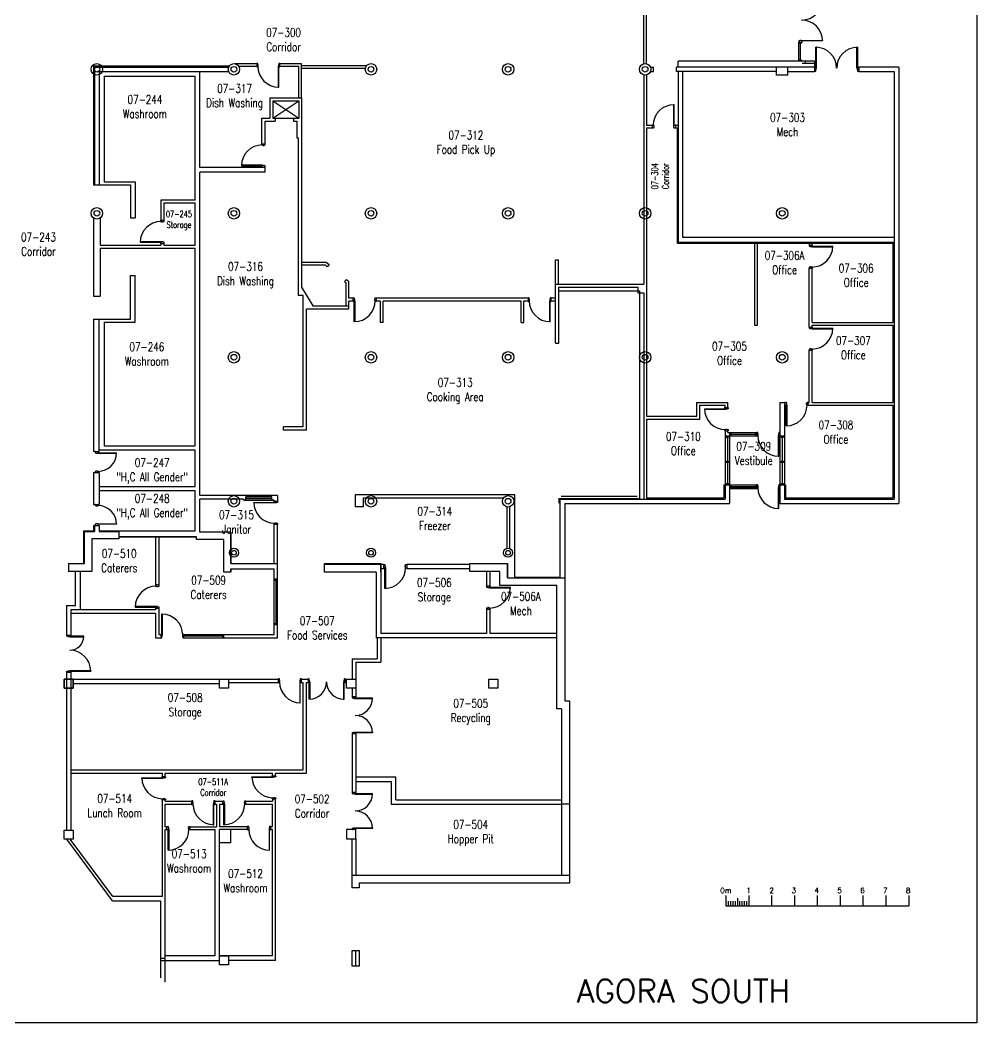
# Model space of a CAD drawing. Extents: x 11182 to 734459, y -1391328 to 152085.
# Drawn here: x 132735 to 174624, y -736982 to -693104 of the extents above; entities that cross this region are included whole.
import ezdxf
from ezdxf.enums import TextEntityAlignment as Align

# ---------------------------------------------------------------- set-up
doc = ezdxf.new("R2010")
doc.units = 0
doc.header["$LTSCALE"] = 500
doc.header["$MEASUREMENT"] = 0
doc.layers.get('0').update_dxf_attribs({"linetype": 'CONTINUOUS'})
doc.layers.add('0_Defpoints', color=106, linetype='CONTINUOUS', plot=False)
for name, color, linetype in [('0_room_data', 7, 'CONTINUOUS'), ('0_text', 7, 'CONTINUOUS'), ('1_Wall_Exist', 251, 'CONTINUOUS'), ('3_Text', 7, 'CONTINUOUS')]:
    doc.layers.add(name, color=color, linetype=linetype)
doc.styles.add('1_200', font='simplex.shx', dxfattribs={"width": 0.75, "height": 460})
doc.styles.get("Standard").update_dxf_attribs({"font": 'ROMANS', "height": 200})

# ---------------------------------------------------------------- blocks, each defined once
blk = doc.blocks.new('room_data')
at = {"layer": '3_Text', "style": '1_200', "width": 0.75}
for tag, p in [('ROOMNUM', (0, 0)), ('ROOMUSE', (0, -575))]:
    blk.add_attdef(tag, text='', height=345, dxfattribs=at).set_placement(p, align=Align.MIDDLE_CENTER)

msp = doc.modelspace()

# ---------------------------------------------------------------- linework, layer by layer
for p, q in [((163635, -731408), (163635, -731853)), ((164635, -731408), (164635, -731853)), ((165635, -731408), (165635, -731853)), ((166635, -731408), (166635, -731853)), ((167635, -731408), (167635, -731853)), ((168635, -731408), (168635, -731853)), ((169635, -731408), (169635, -731853)), ((170635, -731408), (170635, -731853)), ((171635, -731408), (171635, -731853)), ((163635, -731853), (171635, -731853)), ((163735, -731654), (163735, -731853)), ((163835, -731654), (163835, -731853)), ((163935, -731654), (163935, -731853)), ((164035, -731654), (164035, -731853)), ((164135, -731521), (164135, -731853)), ((164235, -731654), (164235, -731853)), ((164335, -731654), (164335, -731853)), ((164435, -731654), (164435, -731853)), ((164535, -731654), (164535, -731853))]:
    msp.add_line(p, q)
at = {"layer": '0_Defpoints'}
msp.add_lwpolyline([(174624, -523132), (174624, -736982), (62862, -736982), (62862, -523132)], dxfattribs=at)
at = {"layer": '1_Wall_Exist'}
for p, q in [((160036, -695017), (160036, -691101)), ((160161, -695017), (160161, -691101)), ((166873, -694019), (166823, -694019)), ((166823, -694019), (166823, -694070)), ((166823, -694070), (166975, -694070)), ((166824, -694908), (166824, -694070)), ((166848, -694070), (166848, -694120)), ((166848, -694120), (166950, -694120)), ((166924, -694003), (166873, -694003)), ((166873, -694003), (166873, -694019)), ((166899, -694856), (166899, -694107)), ((166924, -694019), (166924, -694003)), ((166975, -694019), (166924, -694019)), ((166950, -694019), (166950, -693993)), ((166950, -693993), (167864, -693993)), ((167864, -694019), (166950, -694019)), ((166950, -694120), (166950, -694070)), ((166975, -694070), (166975, -694019)), ((167864, -693993), (167864, -694019)), ((167595, -694295), (167569, -694294)), ((167569, -695234), (167569, -694294)), ((167595, -695209), (167595, -694294)), ((169373, -694295), (169398, -694294)), ((169373, -695209), (169373, -694294)), ((169398, -694294), (169398, -695209)), ((143095, -695013), (142142, -695013)), ((143095, -694999), (143095, -695152)), ((143146, -694999), (143095, -694999)), ((143146, -695050), (143146, -694999)), ((144111, -694999), (144060, -694999)), ((144060, -694999), (144060, -695050)), ((144111, -695151), (144111, -695001)), ((145059, -695013), (144111, -695013)), ((145059, -696509), (145059, -695013)), ((161549, -695159), (161549, -694908)), ((167519, -694908), (161549, -694908)), ((166950, -694858), (166848, -694858)), ((166848, -694858), (166848, -694908)), ((166950, -694908), (166950, -694858)), ((167519, -695008), (166974, -695008)), ((167119, -695008), (167119, -694908)), ((167519, -694908), (167519, -695359)), ((135949, -695109), (135949, -700309)), ((135949, -695109), (141899, -695109)), ((135999, -695159), (135999, -700309)), ((135999, -695159), (141870, -695159)), ((136199, -695359), (136199, -700309)), ((136199, -695359), (141870, -695359)), ((140599, -699560), (140599, -695359)), ((143095, -695138), (142318, -695138)), ((143095, -695152), (143146, -695152)), ((143162, -695050), (143146, -695050)), ((143146, -695152), (143146, -695101)), ((143146, -695101), (143162, -695101)), ((143162, -695101), (143162, -695050)), ((144060, -695126), (144035, -695126)), ((144035, -695126), (144035, -696041)), ((144060, -695050), (144044, -695050)), ((144044, -695050), (144044, -695101)), ((144044, -695101), (144060, -695101)), ((144060, -696041), (144060, -695101)), ((144060, -695152), (144111, -695152)), ((144934, -695138), (144111, -695138)), ((144934, -696509), (144934, -695138)), ((147905, -695101), (145059, -695101)), ((147851, -695226), (145059, -695226)), ((160328, -695159), (160458, -695159)), ((160328, -695359), (160458, -695359)), ((160458, -695359), (160458, -695159)), ((161474, -695359), (161474, -695159)), ((167519, -695159), (161474, -695159)), ((165849, -695359), (161474, -695359)), ((161549, -695359), (161549, -702822)), ((161749, -702622), (161749, -695359)), ((165849, -695509), (165849, -695159)), ((166349, -695509), (166349, -695159)), ((166349, -695359), (167519, -695359)), ((167569, -695183), (167519, -695183)), ((167519, -695336), (167569, -695336)), ((167569, -695209), (167595, -695209)), ((167586, -695234), (167569, -695234)), ((167569, -695336), (167569, -695285)), ((167569, -695285), (167586, -695285)), ((167586, -695285), (167586, -695234)), ((169398, -695209), (169373, -695209)), ((169398, -695234), (169382, -695234)), ((169382, -695234), (169382, -695285)), ((169382, -695285), (169398, -695285)), ((169449, -695183), (169398, -695183)), ((169398, -695183), (169398, -695234)), ((169398, -695285), (169398, -695336)), ((169398, -695336), (169449, -695336)), ((169449, -695159), (169449, -695359)), ((171199, -695159), (169449, -695159)), ((169449, -695359), (170999, -695359)), ((170999, -695359), (170999, -714059)), ((171199, -695159), (171199, -714259)), ((136424, -695559), (136424, -700184)), ((136424, -695559), (140399, -695559)), ((140399, -700979), (140399, -695559)), ((160036, -695501), (160036, -704663)), ((160161, -695501), (160161, -697697)), ((166349, -695509), (165849, -695509)), ((144035, -696040), (144060, -696041)), ((143675, -696509), (145059, -696509)), ((143675, -696509), (143675, -697396)), ((143800, -696634), (144944, -696634)), ((143800, -696634), (143800, -697396)), ((143800, -697396), (144944, -696634)), ((143800, -696634), (144944, -697396)), ((144944, -696634), (144944, -697396)), ((145059, -696509), (145059, -704785)), ((161348, -696795), (161373, -696794)), ((161348, -697709), (161348, -696794)), ((161373, -697734), (161373, -696794)), ((143315, -698515), (143315, -697396)), ((143315, -697396), (143675, -697396)), ((143465, -697521), (143899, -697521)), ((143465, -698515), (143465, -697521)), ((143800, -697396), (144944, -697396)), ((143899, -697396), (143899, -697521)), ((144699, -697396), (144699, -697521)), ((144699, -697521), (144859, -697521)), ((144859, -697521), (144859, -698254)), ((160161, -697697), (160408, -697697)), ((160161, -697822), (160408, -697822)), ((160161, -697822), (160161, -710434)), ((160408, -697696), (160408, -697683)), ((160408, -697683), (160459, -697683)), ((160408, -697697), (160408, -697822)), ((160408, -697836), (160408, -697823)), ((160459, -697836), (160408, -697836)), ((160459, -697683), (160459, -697734)), ((160459, -697734), (160475, -697734)), ((160475, -697785), (160459, -697785)), ((160459, -697785), (160459, -697836)), ((160475, -697734), (160475, -697785)), ((161373, -697709), (161348, -697709)), ((161357, -697785), (161357, -697734)), ((161357, -697734), (161373, -697734)), ((161373, -697785), (161357, -697785)), ((161373, -697683), (161424, -697683)), ((161373, -697836), (161373, -697785)), ((161424, -697836), (161373, -697836)), ((161424, -697683), (161424, -697696)), ((161424, -697697), (161424, -697822)), ((161424, -697697), (161549, -697697)), ((161424, -697822), (161499, -697822)), ((161424, -697823), (161424, -697836)), ((161499, -697822), (161499, -702872)), ((143326, -698519), (143313, -698519)), ((143313, -698519), (143313, -698570)), ((143315, -698515), (143465, -698515)), ((143466, -698519), (143453, -698519)), ((143466, -698570), (143466, -698519)), ((144859, -698254), (144909, -698254)), ((144909, -698254), (144909, -705154)), ((143313, -698570), (143364, -698570)), ((143364, -698570), (143364, -698586)), ((143364, -698586), (143415, -698586)), ((143415, -698586), (143415, -698570)), ((143415, -698570), (143466, -698570)), ((143315, -699560), (140599, -699560)), ((140599, -713909), (140599, -699760)), ((143465, -699760), (140599, -699760)), ((142425, -699459), (142425, -699484)), ((143339, -699459), (142425, -699459)), ((142425, -699484), (143364, -699484)), ((143313, -699484), (143313, -699535)), ((143313, -699535), (143466, -699535)), ((143315, -699560), (143315, -699535)), ((143339, -699484), (143339, -699459)), ((143415, -699468), (143364, -699468)), ((143364, -699468), (143364, -699484)), ((143415, -699484), (143415, -699468)), ((143466, -699484), (143415, -699484)), ((143465, -699760), (143465, -699535)), ((143466, -699535), (143466, -699484)), ((136424, -700184), (137769, -700184)), ((137769, -700184), (137769, -701754)), ((135949, -700309), (137569, -700309)), ((137569, -700309), (137569, -701754)), ((140399, -700979), (138899, -700979)), ((138899, -700979), (138899, -701863)), ((139024, -701104), (140399, -701104)), ((139024, -701104), (139024, -701863)), ((140399, -702954), (140399, -701104)), ((135949, -701759), (135949, -705191)), ((136249, -701759), (136249, -702954)), ((137569, -701754), (137769, -701754)), ((138898, -701863), (138885, -701863)), ((138885, -701863), (138885, -701914)), ((138885, -701914), (138936, -701914)), ((138899, -701863), (139024, -701863)), ((138936, -701914), (138936, -701930)), ((138936, -701930), (138987, -701930)), ((138987, -701930), (138987, -701914)), ((138987, -701914), (139038, -701914)), ((139038, -701863), (139025, -701863)), ((139038, -701914), (139038, -701863)), ((137997, -702803), (137996, -702829)), ((138911, -702803), (137996, -702803)), ((137996, -702829), (138936, -702829)), ((138885, -702829), (138885, -702879)), ((138885, -702879), (138898, -702879)), ((138899, -702879), (139024, -702879)), ((138899, -702879), (138899, -702954)), ((138911, -702829), (138911, -702803)), ((138987, -702812), (138936, -702812)), ((138936, -702812), (138936, -702829)), ((138987, -702829), (138987, -702812)), ((139038, -702829), (138987, -702829)), ((139024, -702879), (139024, -702954)), ((139025, -702879), (139038, -702879)), ((139038, -702879), (139038, -702829)), ((161499, -702872), (170949, -702872)), ((161549, -702822), (170999, -702822)), ((170999, -702622), (161749, -702622)), ((164899, -706459), (164899, -702872)), ((165024, -706459), (165024, -702872)), ((167286, -702872), (167286, -702947)), ((167411, -702947), (167411, -702872)), ((170949, -702872), (170949, -706334)), ((136249, -702954), (138899, -702954)), ((136249, -703079), (140399, -703079)), ((136249, -703079), (136249, -705191)), ((139024, -702954), (140399, -702954)), ((140399, -711736), (140399, -703079)), ((167286, -702947), (167273, -702947)), ((167273, -702947), (167273, -702998)), ((167273, -702998), (167324, -702998)), ((167286, -702947), (167411, -702947)), ((167324, -702998), (167324, -703014)), ((167324, -703014), (167374, -703014)), ((167374, -703014), (167374, -702998)), ((167374, -702998), (168314, -702998)), ((167400, -702998), (167400, -703023)), ((167400, -703023), (168314, -703023)), ((167425, -702947), (167412, -702947)), ((167425, -702998), (167425, -702947)), ((168314, -703023), (168314, -702998)), ((146151, -703705), (145059, -703705)), ((146151, -703705), (146263, -703801)), ((156169, -707239), (156169, -703596)), ((156169, -703596), (156294, -703596)), ((156294, -703596), (156294, -704663)), ((146105, -703830), (145059, -703830)), ((146105, -703830), (146182, -703896)), ((146263, -703801), (146182, -703896)), ((167323, -703912), (167273, -703912)), ((167273, -703912), (167273, -703963)), ((167273, -703963), (167285, -703963)), ((167286, -706534), (167286, -703963)), ((167286, -703963), (167411, -703963)), ((167374, -703896), (167323, -703896)), ((167323, -703896), (167323, -703912)), ((167374, -703912), (167374, -703896)), ((167425, -703912), (167374, -703912)), ((167411, -706334), (167411, -703963)), ((167412, -703963), (167425, -703963)), ((167425, -703963), (167425, -703912)), ((137569, -706191), (137569, -704279)), ((137569, -704279), (137769, -704279)), ((137769, -706316), (137769, -704279)), ((147023, -704452), (146941, -704546)), ((146941, -704546), (147010, -704605)), ((147010, -705614), (147010, -704605)), ((147023, -704452), (147135, -704547)), ((147135, -705273), (147135, -704547)), ((156169, -704663), (160036, -704663)), ((145059, -704785), (145557, -705614)), ((156319, -707239), (156319, -704788)), ((156319, -704788), (159786, -704788)), ((156319, -704954), (159849, -704954)), ((159786, -704788), (159786, -705038)), ((159786, -705038), (160036, -705038)), ((159849, -704954), (159849, -714034)), ((160036, -705038), (160036, -714059)), ((135949, -705191), (136249, -705191)), ((145131, -705154), (144909, -705154)), ((145131, -710899), (145131, -705154)), ((147314, -705273), (147135, -705273)), ((147135, -705739), (147135, -705398)), ((147314, -705398), (147135, -705398)), ((147314, -705259), (147365, -705259)), ((147314, -705410), (147314, -705260)), ((147365, -705412), (147314, -705412)), ((147365, -705259), (147365, -705310)), ((147365, -705310), (147381, -705310)), ((147365, -706301), (147365, -705361)), ((147381, -705361), (147365, -705361)), ((147365, -705386), (147391, -705386)), ((147381, -705310), (147381, -705361)), ((147391, -705386), (147391, -706301)), ((148263, -705361), (148263, -705310)), ((148263, -705310), (148280, -705310)), ((148280, -705361), (148263, -705361)), ((148280, -705310), (148280, -705259)), ((148280, -705259), (148330, -705259)), ((148280, -705412), (148280, -705361)), ((148330, -705412), (148280, -705412)), ((148330, -705259), (148330, -705412)), ((154973, -705273), (148330, -705273)), ((148510, -705398), (148330, -705398)), ((148510, -706340), (148510, -705398)), ((148635, -706340), (148635, -705398)), ((154669, -705398), (148635, -705398)), ((154669, -706340), (154669, -705398)), ((154794, -706340), (154794, -705398)), ((154973, -705398), (154794, -705398)), ((154973, -705259), (154973, -705412)), ((155024, -705259), (154973, -705259)), ((154973, -705412), (155024, -705412)), ((155024, -705310), (155024, -705259)), ((155040, -705310), (155024, -705310)), ((155024, -705412), (155024, -705361)), ((155024, -705361), (155040, -705361)), ((155040, -705361), (155040, -705310)), ((155939, -705386), (155913, -705386)), ((155913, -705386), (155913, -706301)), ((155939, -705310), (155922, -705310)), ((155922, -705310), (155922, -705361)), ((155922, -705361), (155939, -705361)), ((155989, -705259), (155939, -705259)), ((155939, -705259), (155939, -705310)), ((155939, -706301), (155939, -705361)), ((155939, -705412), (155989, -705412)), ((155989, -705410), (155989, -705260)), ((156169, -705273), (155989, -705273)), ((156169, -705398), (155989, -705398)), ((145281, -711049), (145281, -705739)), ((145281, -705739), (147135, -705739)), ((145557, -705614), (147135, -705614)), ((135949, -706191), (137569, -706191)), ((135949, -706191), (135949, -711986)), ((136199, -711986), (136199, -706191)), ((136424, -706316), (136424, -711736)), ((136424, -706316), (137769, -706316)), ((147391, -706300), (147365, -706301)), ((148635, -706340), (148510, -706340)), ((154669, -706340), (154794, -706340)), ((155913, -706300), (155939, -706301)), ((167411, -706334), (170949, -706334)), ((164899, -706459), (165024, -706459)), ((167286, -706534), (167273, -706534)), ((167273, -706534), (167273, -706585)), ((167273, -706585), (167324, -706585)), ((167286, -706534), (167411, -706534)), ((167324, -706585), (167324, -706601)), ((167324, -706601), (167374, -706601)), ((167374, -706601), (167374, -706585)), ((167374, -706585), (168314, -706585)), ((167400, -706585), (167400, -706611)), ((167400, -706611), (168314, -706611)), ((167411, -706534), (167411, -706459)), ((167411, -706459), (170949, -706459)), ((167425, -706534), (167412, -706534)), ((167425, -706585), (167425, -706534)), ((168314, -706611), (168314, -706585)), ((170949, -706459), (170949, -709834)), ((156169, -707239), (156319, -707239)), ((167323, -707500), (167273, -707500)), ((167273, -707500), (167273, -707550)), ((167273, -707550), (167285, -707550)), ((167286, -709834), (167286, -707550)), ((167286, -707550), (167411, -707550)), ((167374, -707483), (167323, -707483)), ((167323, -707483), (167323, -707500)), ((167374, -707500), (167374, -707483)), ((167425, -707500), (167374, -707500)), ((167411, -709834), (167411, -707550)), ((167412, -707550), (167425, -707550)), ((167425, -707550), (167425, -707500)), ((162361, -709834), (163723, -709834)), ((162361, -710434), (162361, -709834)), ((163723, -710059), (163723, -709834)), ((165999, -709834), (165999, -714259)), ((165999, -709834), (166220, -709834)), ((166220, -709834), (166220, -709821)), ((166220, -709821), (166271, -709821)), ((166220, -709959), (166220, -709834)), ((166271, -709821), (166271, -709872)), ((166271, -709872), (166287, -709872)), ((166271, -710862), (166271, -709922)), ((166287, -709922), (166271, -709922)), ((166287, -709872), (166287, -709922)), ((167169, -709922), (167169, -709871)), ((167169, -709871), (167186, -709871)), ((167186, -709922), (167169, -709922)), ((167186, -709871), (167186, -709821)), ((167186, -709821), (167236, -709821)), ((167186, -709973), (167186, -709922)), ((167236, -709821), (167236, -709833)), ((167236, -709959), (167236, -709834)), ((167236, -709834), (167286, -709834)), ((167411, -709834), (170949, -709834)), ((162486, -710559), (162486, -709959)), ((162486, -709959), (163598, -709959)), ((162696, -710110), (163635, -710110)), ((163610, -710136), (162696, -710136)), ((163585, -710110), (163585, -710059)), ((163585, -710059), (163597, -710059)), ((163598, -710059), (163598, -709959)), ((163598, -710059), (163723, -710059)), ((163610, -710110), (163610, -710136)), ((163635, -710126), (163635, -710110)), ((163686, -710126), (163635, -710126)), ((163737, -710110), (163686, -710110)), ((163686, -710110), (163686, -710126)), ((163724, -710059), (163737, -710059)), ((163737, -710059), (163737, -710110)), ((166199, -709959), (166199, -714059)), ((166199, -709959), (166220, -709959)), ((166220, -709973), (166220, -709960)), ((166271, -709973), (166220, -709973)), ((166271, -709948), (166297, -709948)), ((166297, -709948), (166297, -710862)), ((167236, -709973), (167186, -709973)), ((167236, -709959), (170949, -709959)), ((167236, -709960), (167236, -709973)), ((170949, -709959), (170949, -714009)), ((160161, -710434), (162361, -710434)), ((160161, -710559), (160161, -714009)), ((160161, -710559), (162486, -710559)), ((144263, -711049), (144263, -710899)), ((145131, -710899), (144263, -710899)), ((145281, -711049), (144263, -711049)), ((163585, -711075), (163585, -711025)), ((163585, -711025), (163636, -711025)), ((163598, -711075), (163585, -711075)), ((163598, -711075), (163598, -714059)), ((163598, -711075), (163723, -711075)), ((163636, -711025), (163636, -711008)), ((163636, -711008), (163686, -711008)), ((163686, -711008), (163686, -711025)), ((163686, -711025), (163737, -711025)), ((163723, -711150), (163723, -711075)), ((163723, -711150), (164983, -711150)), ((163737, -711075), (163724, -711075)), ((163737, -711025), (163737, -711075)), ((163798, -711150), (163798, -714259)), ((163848, -711174), (163798, -711174)), ((163848, -711276), (163848, -711174)), ((163848, -711225), (164933, -711225)), ((164933, -711174), (164933, -711276)), ((164983, -711174), (164933, -711174)), ((164983, -711149), (164983, -711301)), ((165034, -711149), (164983, -711149)), ((165034, -711199), (165034, -711149)), ((165050, -711199), (165034, -711199)), ((165034, -711301), (165034, -711250)), ((165034, -711250), (165050, -711250)), ((165050, -711250), (165050, -711199)), ((165948, -711200), (165932, -711200)), ((165932, -711200), (165932, -711250)), ((165932, -711250), (165948, -711250)), ((165999, -711149), (165948, -711149)), ((165948, -711149), (165948, -711200)), ((165948, -712190), (165948, -711250)), ((166297, -710862), (166271, -710862)), ((163598, -711300), (164983, -711300)), ((163648, -711300), (163648, -711350)), ((163648, -711350), (163749, -711350)), ((163698, -711350), (163698, -712410)), ((163749, -711350), (163749, -711300)), ((163798, -711276), (163848, -711276)), ((164933, -711276), (164983, -711276)), ((164983, -711301), (165034, -711301)), ((165948, -711276), (165923, -711276)), ((165923, -711276), (165923, -712190)), ((165948, -711301), (165999, -711301)), ((165999, -711300), (166199, -711300)), ((166048, -711300), (166048, -711350)), ((166048, -711350), (166149, -711350)), ((166098, -711350), (166098, -712410)), ((166149, -711350), (166149, -711300)), ((135999, -711986), (135949, -711986)), ((135999, -711986), (136199, -711986)), ((136036, -711986), (136023, -711986)), ((136023, -711986), (136023, -712037)), ((136023, -712037), (136074, -712037)), ((136074, -712037), (136074, -712053)), ((136074, -712053), (136124, -712053)), ((136124, -712053), (136124, -712037)), ((136124, -712037), (136962, -712037)), ((136150, -712037), (136150, -712060)), ((136150, -712060), (136962, -712060)), ((136175, -711986), (136162, -711986)), ((136175, -712037), (136175, -711986)), ((136199, -711911), (140399, -711911)), ((136424, -711736), (140399, -711736)), ((136962, -712060), (136962, -712037)), ((140399, -713511), (140399, -711911)), ((163648, -712410), (163749, -712410)), ((163648, -712460), (163648, -712410)), ((163749, -712460), (163648, -712460)), ((163698, -712460), (163698, -713385)), ((163749, -712410), (163749, -712460)), ((165923, -712190), (165948, -712190)), ((166048, -712410), (166149, -712410)), ((166048, -712460), (166048, -712410)), ((166149, -712460), (166048, -712460)), ((166098, -712460), (166098, -713385)), ((166149, -712410), (166149, -712460)), ((135949, -712901), (136199, -712901)), ((135949, -712901), (135949, -714297)), ((136073, -712850), (136023, -712850)), ((136023, -712850), (136023, -712901)), ((136023, -712901), (136035, -712901)), ((136124, -712834), (136073, -712834)), ((136073, -712834), (136073, -712850)), ((136124, -712850), (136124, -712834)), ((136175, -712850), (136124, -712850)), ((136162, -712901), (136175, -712901)), ((136175, -712901), (136175, -712850)), ((136199, -712901), (136199, -714297)), ((163548, -713435), (164983, -713435)), ((163548, -713435), (163548, -714009)), ((163648, -713385), (163749, -713385)), ((163648, -713435), (163648, -713385)), ((163749, -713385), (163749, -713435)), ((164983, -713610), (164983, -713434)), ((165034, -713434), (164983, -713434)), ((165034, -713484), (165034, -713434)), ((165999, -713434), (165948, -713434)), ((165948, -713434), (165948, -713485)), ((165999, -713435), (166249, -713435)), ((166048, -713385), (166149, -713385)), ((166048, -713435), (166048, -713385)), ((166149, -713385), (166149, -713435)), ((166249, -713435), (166249, -714009)), ((136199, -713511), (140399, -713511)), ((136199, -713686), (140399, -713686)), ((140399, -715461), (140399, -713686)), ((147401, -713879), (147401, -714398)), ((154398, -713879), (147401, -713879)), ((154398, -714246), (154398, -713879)), ((163848, -713459), (163798, -713459)), ((163798, -713561), (163848, -713561)), ((164983, -713585), (163798, -713585)), ((164983, -713610), (163798, -713610)), ((163848, -713561), (163848, -713459)), ((163848, -713510), (164933, -713510)), ((164933, -713459), (164933, -713561)), ((164983, -713459), (164933, -713459)), ((164933, -713561), (164983, -713561)), ((164983, -713586), (165034, -713586)), ((165050, -713484), (165034, -713484)), ((165034, -713586), (165034, -713535)), ((165034, -713535), (165050, -713535)), ((165050, -713535), (165050, -713484)), ((165948, -713561), (165923, -713561)), ((165923, -713561), (165923, -714475)), ((165948, -713485), (165932, -713485)), ((165932, -713485), (165932, -713535)), ((165932, -713535), (165948, -713535)), ((165948, -714475), (165948, -713535)), ((165948, -713586), (165999, -713586)), ((135949, -714297), (136199, -714297)), ((136036, -714297), (136023, -714297)), ((136023, -714297), (136023, -714348)), ((136175, -714297), (136162, -714297)), ((136175, -714348), (136175, -714297)), ((144012, -713909), (140599, -713909)), ((140599, -715511), (140599, -714059)), ((142512, -714059), (140599, -714059)), ((140599, -715511), (140599, -714059)), ((142512, -714109), (142512, -714059)), ((143862, -714109), (142512, -714109)), ((142562, -714121), (142562, -714109)), ((143812, -714115), (142562, -714115)), ((143812, -714121), (142562, -714121)), ((142612, -714109), (142612, -713959)), ((143762, -713959), (142612, -713959)), ((143762, -714034), (142612, -714034)), ((142971, -714232), (142971, -714206)), ((142971, -714206), (143910, -714206)), ((143885, -714232), (142971, -714232)), ((143762, -714109), (143762, -713959)), ((143812, -714121), (143812, -714109)), ((143859, -714206), (143859, -714155)), ((143859, -714155), (144012, -714155)), ((143862, -714155), (143862, -714109)), ((143885, -714206), (143885, -714232)), ((143910, -714222), (143910, -714206)), ((143961, -714222), (143910, -714222)), ((144012, -714206), (143961, -714206)), ((143961, -714206), (143961, -714222)), ((144012, -713909), (144012, -714206)), ((147762, -714029), (147762, -714398)), ((153894, -714029), (147762, -714029)), ((154374, -714246), (154334, -714246)), ((154374, -714246), (154374, -717486)), ((156319, -714034), (159849, -714034)), ((156319, -714034), (156319, -714246)), ((156381, -714059), (163598, -714059)), ((156381, -717511), (156381, -714059)), ((156419, -713934), (159749, -713934)), ((156581, -714259), (163798, -714259)), ((156581, -714259), (156581, -722886)), ((160161, -714009), (163548, -714009)), ((165999, -714259), (171199, -714259)), ((166199, -714059), (170999, -714059)), ((166249, -714009), (170949, -714009)), ((136023, -714348), (136074, -714348)), ((136074, -714348), (136074, -714364)), ((136074, -714364), (136124, -714364)), ((136124, -714364), (136124, -714348)), ((136124, -714348), (136175, -714348)), ((147765, -714398), (147401, -714398)), ((154056, -716229), (154056, -714398)), ((154181, -716229), (154181, -714398)), ((136073, -715161), (136023, -715161)), ((136023, -715161), (136023, -715212)), ((136124, -715145), (136073, -715145)), ((136073, -715145), (136073, -715161)), ((136124, -715161), (136124, -715145)), ((136962, -715161), (136124, -715161)), ((136150, -715161), (136150, -715138)), ((136150, -715138), (136962, -715138)), ((136175, -715212), (136175, -715161)), ((136962, -715138), (136962, -715161)), ((143860, -715171), (143860, -715121)), ((143860, -715121), (143910, -715121)), ((144012, -715171), (143860, -715171)), ((143862, -716886), (143862, -715171)), ((143910, -715121), (143910, -715104)), ((143910, -715104), (143961, -715104)), ((143961, -715104), (143961, -715121)), ((143961, -715121), (144012, -715121)), ((144012, -715121), (144012, -715171)), ((144012, -720134), (144012, -715171)), ((135949, -715461), (135513, -715461)), ((135513, -715461), (135513, -716886)), ((135563, -715486), (135999, -715486)), ((135563, -716886), (135563, -715486)), ((135949, -715212), (136199, -715212)), ((135949, -715212), (135949, -715461)), ((135999, -715212), (135999, -715486)), ((136023, -715212), (136035, -715212)), ((136162, -715212), (136175, -715212)), ((136199, -715212), (136199, -715486)), ((140399, -715461), (136199, -715461)), ((136199, -715486), (137063, -715486)), ((137063, -715486), (137063, -715801)), ((137063, -715511), (137063, -715711)), ((141963, -715511), (140599, -715511)), ((141963, -715511), (141963, -716886)), ((141963, -716886), (141963, -715511)), ((135878, -715801), (135878, -717236)), ((137063, -715801), (135878, -715801)), ((140463, -715711), (137063, -715711)), ((137063, -715711), (140463, -715711)), ((138668, -715711), (138668, -717820)), ((138818, -715711), (138818, -717820)), ((140463, -715826), (140463, -715711)), ((141663, -715826), (140463, -715826)), ((141663, -715826), (140463, -715826)), ((141663, -717261), (141663, -715826)), ((141663, -717261), (141663, -715826)), ((134863, -716886), (134863, -717236)), ((134863, -716886), (135563, -716886)), ((141963, -716886), (144012, -716886)), ((146062, -717261), (146062, -716886)), ((146062, -716886), (148522, -716886)), ((146062, -716911), (148651, -716911)), ((146062, -716911), (148522, -716911)), ((146062, -717261), (146062, -716911)), ((148522, -716911), (146062, -716911)), ((148522, -716886), (148522, -717261)), ((148522, -717261), (148522, -716911)), ((148651, -716911), (148651, -717111)), ((148651, -716930), (148702, -716930)), ((148702, -716930), (148702, -716981)), ((149616, -716980), (149616, -716930)), ((149616, -716930), (149667, -716930)), ((149667, -716911), (149667, -717111)), ((149667, -716911), (152421, -716911)), ((152421, -716886), (154081, -716886)), ((152421, -717236), (152421, -716886)), ((154081, -716886), (154081, -717511)), ((154081, -717511), (154081, -716911)), ((135878, -717236), (134863, -717236)), ((135165, -718711), (135165, -717236)), ((135365, -717236), (135365, -718911)), ((141963, -717261), (141663, -717261)), ((141963, -717261), (141663, -717261)), ((141963, -717111), (141963, -717261)), ((141963, -717111), (143862, -717111)), ((141963, -717261), (141963, -717111)), ((143862, -719984), (143862, -717111)), ((148322, -717261), (146062, -717261)), ((148322, -717261), (146062, -717261)), ((148322, -717261), (148322, -720138)), ((148651, -717111), (148522, -717111)), ((148522, -717236), (148522, -719938)), ((148702, -717082), (148651, -717082)), ((148702, -716981), (148718, -716981)), ((148702, -717971), (148702, -717031)), ((148718, -717031), (148702, -717031)), ((148702, -717057), (148727, -717057)), ((148718, -716981), (148718, -717031)), ((148727, -717057), (148727, -717971)), ((149600, -717031), (149600, -716980)), ((149600, -716980), (149616, -716980)), ((149616, -717031), (149600, -717031)), ((149616, -717082), (149616, -717031)), ((149667, -717082), (149616, -717082)), ((152421, -717111), (149667, -717111)), ((153731, -717236), (152421, -717236)), ((153159, -717236), (153159, -717915)), ((153311, -717864), (153311, -717236)), ((153731, -717836), (153731, -717236)), ((138819, -717820), (138667, -717820)), ((138667, -717820), (138667, -717871)), ((138819, -717871), (138819, -717820)), ((144012, -717565), (143862, -717565)), ((143886, -717565), (143886, -717615)), ((143886, -717615), (143988, -717615)), ((143938, -717615), (143938, -719515)), ((143988, -717615), (143988, -717565)), ((154081, -717511), (156581, -717511)), ((156331, -717486), (154374, -717486)), ((138667, -717871), (138718, -717871)), ((138718, -717871), (138718, -717887)), ((138718, -717887), (138768, -717887)), ((138768, -717887), (138768, -717871)), ((138768, -717871), (138819, -717871)), ((148727, -717971), (148702, -717971)), ((153159, -717864), (153311, -717864)), ((153159, -717915), (153209, -717915)), ((153209, -717915), (153209, -717931)), ((153209, -717931), (153260, -717931)), ((153260, -717931), (153260, -717915)), ((153260, -717915), (154200, -717915)), ((153286, -717915), (153286, -717940)), ((153286, -717940), (154200, -717940)), ((153311, -717915), (153311, -717864)), ((156231, -717836), (153731, -717836)), ((154199, -717940), (154200, -717915)), ((156231, -723236), (156231, -717836)), ((134763, -718711), (134763, -720015)), ((134763, -718711), (135165, -718711)), ((138668, -718911), (134963, -718911)), ((134963, -718911), (134963, -720015)), ((138668, -719061), (134963, -719061)), ((137778, -718760), (137778, -718786)), ((138692, -718760), (137778, -718760)), ((137778, -718786), (138717, -718786)), ((138667, -718786), (138667, -718836)), ((138667, -718836), (138819, -718836)), ((138668, -718836), (138668, -718911)), ((138668, -719061), (138668, -720134)), ((138692, -718786), (138692, -718760)), ((138768, -718769), (138717, -718769)), ((138717, -718769), (138717, -718786)), ((138768, -718786), (138768, -718769)), ((138819, -718786), (138768, -718786)), ((138818, -718836), (138818, -719984)), ((138819, -718836), (138819, -718786)), ((138944, -720034), (138944, -719094)), ((138969, -719095), (138944, -719094)), ((138969, -720009), (138969, -719094)), ((153209, -718829), (153158, -718829)), ((153158, -718829), (153158, -718880)), ((153158, -718880), (153311, -718880)), ((153159, -718880), (153159, -719938)), ((153260, -718813), (153209, -718813)), ((153209, -718813), (153209, -718829)), ((153260, -718829), (153260, -718813)), ((153311, -718829), (153260, -718829)), ((153311, -719938), (153311, -718829)), ((144012, -719565), (143862, -719565)), ((143988, -719515), (143886, -719515)), ((143886, -719515), (143886, -719565)), ((143988, -719565), (143988, -719515)), ((134763, -720015), (134963, -720015)), ((134787, -720066), (134787, -720015)), ((134787, -720015), (134799, -720015)), ((134926, -720015), (134939, -720015)), ((134939, -720015), (134939, -720066)), ((138818, -719984), (138893, -719984)), ((138893, -719983), (138893, -720136)), ((138944, -719983), (138893, -719983)), ((138944, -720009), (138969, -720009)), ((139909, -719983), (139858, -719983)), ((139858, -719983), (139858, -720034)), ((139909, -720136), (139909, -719983)), ((139909, -719984), (143862, -719984)), ((141598, -720009), (141598, -720110)), ((141648, -720009), (141598, -720009)), ((141648, -719984), (141648, -720134)), ((153159, -719938), (148522, -719938)), ((156231, -719938), (153311, -719938)), ((134837, -720066), (134787, -720066)), ((134837, -720082), (134837, -720066)), ((134888, -720082), (134837, -720082)), ((135523, -720066), (134888, -720066)), ((134888, -720066), (134888, -720082)), ((134914, -720066), (134914, -720085)), ((134914, -720085), (135523, -720085)), ((135523, -720085), (135523, -720066)), ((138668, -720134), (138893, -720134)), ((138893, -720136), (138944, -720136)), ((138960, -720034), (138944, -720034)), ((138944, -720136), (138944, -720085)), ((138944, -720085), (138960, -720085)), ((138960, -720085), (138960, -720034)), ((139858, -720034), (139842, -720034)), ((139842, -720034), (139842, -720085)), ((139842, -720085), (139858, -720085)), ((139858, -720085), (139858, -720136)), ((139858, -720136), (139909, -720136)), ((141598, -720059), (139909, -720059)), ((139909, -720134), (144012, -720134)), ((141598, -720110), (141648, -720110)), ((156231, -720138), (148322, -720138)), ((148372, -720138), (148372, -721045)), ((148522, -720138), (148522, -721198)), ((147281, -721045), (148372, -721045)), ((147281, -721045), (147281, -721934)), ((147431, -721198), (148522, -721198)), ((147431, -721198), (147431, -722714)), ((134763, -721640), (134963, -721640)), ((134763, -721640), (134763, -728546)), ((134787, -721640), (134787, -721589)), ((134787, -721589), (134838, -721589)), ((134800, -721640), (134787, -721640)), ((134838, -721589), (134838, -721573)), ((134838, -721573), (134888, -721573)), ((134888, -721573), (134888, -721589)), ((134888, -721589), (135828, -721589)), ((134914, -721589), (134914, -721564)), ((134914, -721564), (135828, -721564)), ((134939, -721640), (134926, -721640)), ((134939, -721589), (134939, -721640)), ((134963, -721640), (134963, -728546)), ((135828, -721564), (135828, -721589)), ((134663, -721934), (144040, -721934)), ((134663, -722334), (134663, -721934)), ((134663, -721934), (134663, -722334)), ((135063, -721934), (134663, -721934)), ((135063, -721934), (135063, -722334)), ((135063, -722334), (135063, -721934)), ((135063, -722134), (141463, -722134)), ((141463, -722334), (141463, -721934)), ((141863, -721934), (141863, -722334)), ((141863, -722084), (144040, -722084)), ((144040, -721933), (144040, -722086)), ((144091, -721933), (144040, -721933)), ((144040, -722086), (144091, -722086)), ((144091, -721984), (144091, -721933)), ((144107, -721984), (144091, -721984)), ((144091, -722086), (144091, -722035)), ((144091, -722035), (144107, -722035)), ((144107, -722035), (144107, -721984)), ((145005, -722060), (144980, -722060)), ((144980, -722060), (144980, -722975)), ((145005, -721984), (144989, -721984)), ((144989, -721984), (144989, -722035)), ((144989, -722035), (145005, -722035)), ((145056, -721933), (145005, -721933)), ((145005, -721933), (145005, -721984)), ((145005, -722975), (145005, -722035)), ((145005, -722086), (145056, -722086)), ((145056, -722086), (145056, -721933)), ((145056, -721934), (145343, -721934)), ((145056, -722084), (145131, -722084)), ((145131, -725908), (145131, -722084)), ((145281, -722084), (145343, -722084)), ((145281, -726058), (145281, -722084)), ((145394, -721933), (145343, -721933)), ((145343, -721933), (145343, -721946)), ((145343, -721934), (145343, -722084)), ((145343, -722073), (145343, -722086)), ((145343, -722086), (145394, -722086)), ((145394, -721984), (145394, -721933)), ((145410, -721984), (145394, -721984)), ((145394, -722086), (145394, -722035)), ((145394, -722035), (145410, -722035)), ((145394, -722822), (145394, -722060)), ((145394, -722060), (145415, -722060)), ((145410, -722035), (145410, -721984)), ((145415, -722060), (145415, -722822)), ((146918, -722060), (146897, -722060)), ((146897, -722060), (146897, -722822)), ((146918, -721984), (146902, -721984)), ((146902, -721984), (146902, -722035)), ((146902, -722035), (146918, -722035)), ((146969, -721933), (146918, -721933)), ((146918, -721933), (146918, -721984)), ((146918, -722822), (146918, -722035)), ((146918, -722086), (146969, -722086)), ((146969, -722086), (146969, -721933)), ((146969, -721934), (147031, -721934)), ((146969, -722084), (147031, -722084)), ((147031, -721934), (147431, -721934)), ((147031, -722334), (147031, -721934)), ((153251, -721934), (153651, -721934)), ((153251, -722334), (153251, -721934)), ((153651, -721934), (153651, -722334)), ((135063, -722334), (134663, -722334)), ((134663, -722334), (135063, -722334)), ((141863, -722334), (141463, -722334)), ((147431, -722334), (147031, -722334)), ((147281, -722334), (147281, -722714)), ((153651, -722334), (153251, -722334)), ((144980, -722974), (145005, -722975)), ((145415, -722822), (145394, -722822)), ((146897, -722822), (146918, -722822)), ((147433, -722714), (147281, -722714)), ((147294, -722714), (147281, -722714)), ((147281, -722714), (147281, -722765)), ((147281, -722765), (147332, -722765)), ((147332, -722765), (147332, -722781)), ((147332, -722781), (147383, -722781)), ((147383, -722781), (147383, -722765)), ((147383, -722765), (148170, -722765)), ((147408, -722765), (147408, -722786)), ((147408, -722786), (148170, -722786)), ((147433, -722714), (147421, -722714)), ((147433, -722765), (147433, -722714)), ((148170, -722786), (148170, -722765)), ((156581, -722886), (156781, -722886)), ((156781, -722886), (156781, -730866)), ((156431, -723236), (156231, -723236)), ((156431, -723236), (156431, -730516)), ((147332, -724289), (147281, -724289)), ((147281, -724289), (147281, -724340)), ((147433, -724340), (147281, -724340)), ((147281, -724340), (147281, -726896)), ((147383, -724273), (147332, -724273)), ((147332, -724273), (147332, -724289)), ((147383, -724289), (147383, -724273)), ((147433, -724289), (147383, -724289)), ((147408, -724289), (147408, -724267)), ((147408, -724267), (148170, -724267)), ((148170, -724289), (147408, -724289)), ((147431, -724340), (147431, -726896)), ((147433, -724340), (147433, -724289)), ((148170, -724267), (148170, -724289)), ((134963, -725908), (145131, -725908)), ((134963, -726058), (138966, -726058)), ((138966, -726208), (138966, -726058)), ((139091, -726208), (139091, -726058)), ((139091, -726058), (143787, -726058)), ((143774, -726215), (143774, -726164)), ((143774, -726164), (143927, -726164)), ((143787, -726164), (143787, -726058)), ((143912, -726164), (143912, -726058)), ((143912, -726058), (145281, -726058)), ((143927, -726164), (143927, -726215)), ((138064, -726284), (138063, -726259)), ((138063, -726259), (139003, -726259)), ((138978, -726284), (138063, -726284)), ((138952, -726259), (138952, -726208)), ((138952, -726208), (138965, -726208)), ((139091, -726208), (138966, -726208)), ((138978, -726259), (138978, -726284)), ((139003, -726275), (139003, -726259)), ((139054, -726275), (139003, -726275)), ((139105, -726259), (139054, -726259)), ((139054, -726259), (139054, -726275)), ((139092, -726208), (139105, -726208)), ((139105, -726208), (139105, -726259)), ((142886, -726240), (142885, -726215)), ((142885, -726215), (143825, -726215)), ((143800, -726240), (142885, -726240)), ((143800, -726215), (143800, -726240)), ((143825, -726231), (143825, -726215)), ((143876, -726231), (143825, -726231)), ((143927, -726215), (143876, -726215)), ((143876, -726215), (143876, -726231)), ((147431, -726211), (149181, -726211)), ((147431, -726416), (148981, -726416)), ((148981, -726416), (148981, -727416)), ((149181, -727216), (149181, -726211)), ((147431, -726896), (147281, -726896)), ((147294, -726896), (147281, -726896)), ((147281, -726896), (147281, -726947)), ((147281, -726947), (147332, -726947)), ((147332, -726947), (147332, -726963)), ((147332, -726963), (147383, -726963)), ((147383, -726963), (147383, -726947)), ((147383, -726947), (148170, -726947)), ((147408, -726947), (147408, -726968)), ((147408, -726968), (148170, -726968)), ((147433, -726896), (147421, -726896)), ((147433, -726947), (147433, -726896)), ((148170, -726968), (148170, -726947)), ((138952, -727224), (138952, -727173)), ((138952, -727173), (139003, -727173)), ((138965, -727224), (138952, -727224)), ((139091, -727218), (138966, -727218)), ((138966, -731446), (138966, -727218)), ((139003, -727173), (139003, -727157)), ((139003, -727157), (139054, -727157)), ((139054, -727157), (139054, -727173)), ((139054, -727173), (139105, -727173)), ((139091, -727283), (139091, -727218)), ((139091, -727283), (140254, -727283)), ((139091, -728396), (139091, -727408)), ((139091, -727408), (140254, -727408)), ((139105, -727224), (139092, -727224)), ((139105, -727173), (139105, -727224)), ((140304, -727269), (140254, -727269)), ((140254, -727269), (140254, -727282)), ((140254, -727408), (140254, -727283)), ((140254, -727409), (140254, -727422)), ((140254, -727422), (140304, -727422)), ((140304, -727320), (140304, -727269)), ((140321, -727320), (140304, -727320)), ((140304, -727422), (140304, -727371)), ((140304, -727371), (140321, -727371)), ((140321, -727371), (140321, -727320)), ((141219, -727397), (141193, -727397)), ((141193, -727397), (141193, -728311)), ((141219, -727320), (141203, -727320)), ((141203, -727320), (141203, -727371)), ((141203, -727371), (141219, -727371)), ((141270, -727270), (141219, -727270)), ((141219, -727270), (141219, -727320)), ((141219, -728311), (141219, -727371)), ((141219, -727422), (141270, -727422)), ((141270, -727282), (141270, -727270)), ((141270, -727283), (141606, -727283)), ((141270, -727408), (141270, -727283)), ((141270, -727408), (141338, -727408)), ((141270, -727422), (141270, -727409)), ((141338, -727408), (141338, -728396)), ((141463, -727408), (141463, -728396)), ((141463, -727408), (141606, -727408)), ((141606, -727282), (141606, -727270)), ((141606, -727270), (141657, -727270)), ((141606, -727408), (141606, -727283)), ((141606, -727422), (141606, -727409)), ((141657, -727422), (141606, -727422)), ((141657, -727270), (141657, -727320)), ((141657, -727320), (141673, -727320)), ((141673, -727371), (141657, -727371)), ((141657, -728311), (141657, -727371)), ((141657, -727397), (141682, -727397)), ((141673, -727320), (141673, -727371)), ((141682, -727397), (141682, -728311)), ((142555, -727371), (142555, -727320)), ((142555, -727320), (142571, -727320)), ((142571, -727371), (142555, -727371)), ((142571, -727320), (142571, -727269)), ((142571, -727269), (142622, -727269)), ((142571, -727422), (142571, -727371)), ((142622, -727422), (142571, -727422)), ((142622, -727269), (142622, -727282)), ((142622, -727408), (142622, -727283)), ((142622, -727283), (143787, -727283)), ((142622, -727408), (143787, -727408)), ((142622, -727409), (142622, -727422)), ((143774, -727180), (143774, -727129)), ((143774, -727129), (143825, -727129)), ((143787, -727180), (143774, -727180)), ((143787, -727175), (143912, -727175)), ((143787, -727175), (143787, -727283)), ((143787, -728396), (143787, -727408)), ((143825, -727129), (143825, -727113)), ((143825, -727113), (143876, -727113)), ((143876, -727113), (143876, -727129)), ((143876, -727129), (143927, -727129)), ((143912, -734246), (143912, -727175)), ((143912, -727408), (143912, -727408)), ((143927, -727180), (143914, -727180)), ((143927, -727129), (143927, -727180)), ((148981, -727416), (156431, -727416)), ((149181, -727216), (156431, -727216)), ((156781, -727416), (156431, -727416)), ((141193, -728311), (141219, -728311)), ((141682, -728311), (141657, -728311)), ((134663, -728546), (135063, -728546)), ((134663, -728946), (134663, -728546)), ((135063, -728546), (135063, -728946)), ((139091, -728396), (139166, -728396)), ((139091, -728521), (139166, -728521)), ((139091, -735202), (139091, -728521)), ((139166, -728396), (139166, -728383)), ((139166, -728383), (139217, -728383)), ((139166, -728521), (139166, -728396)), ((139166, -728535), (139166, -728522)), ((139217, -728535), (139166, -728535)), ((139217, -728383), (139217, -728434)), ((139217, -728434), (139233, -728434)), ((139233, -728484), (139217, -728484)), ((139217, -729424), (139217, -728484)), ((139217, -728510), (139242, -728510)), ((139233, -728434), (139233, -728484)), ((139242, -728510), (139242, -729424)), ((140115, -728484), (140115, -728433)), ((140115, -728433), (140131, -728433)), ((140131, -728484), (140115, -728484)), ((140131, -728433), (140131, -728383)), ((140131, -728383), (140182, -728383)), ((140131, -728535), (140131, -728484)), ((140182, -728535), (140131, -728535)), ((140182, -728383), (140182, -728395)), ((140182, -728396), (141338, -728396)), ((140182, -728521), (140182, -728396)), ((140182, -728521), (141263, -728521)), ((140182, -728522), (140182, -728535)), ((141263, -728521), (141263, -734046)), ((142696, -728396), (141463, -728396)), ((142696, -728521), (141463, -728521)), ((141463, -734446), (141463, -728521)), ((141946, -728521), (141946, -729105)), ((142747, -728383), (142696, -728383)), ((142696, -728383), (142696, -728395)), ((142696, -728521), (142696, -728396)), ((142696, -728522), (142696, -728535)), ((142696, -728535), (142747, -728535)), ((142747, -728433), (142747, -728383)), ((142763, -728433), (142747, -728433)), ((142747, -728535), (142747, -728484)), ((142747, -728484), (142763, -728484)), ((142763, -728484), (142763, -728433)), ((143661, -728510), (143636, -728510)), ((143636, -728510), (143636, -729424)), ((143661, -728434), (143645, -728434)), ((143645, -728434), (143645, -728484)), ((143645, -728484), (143661, -728484)), ((143712, -728383), (143661, -728383)), ((143661, -728383), (143661, -728434)), ((143661, -729424), (143661, -728484)), ((143661, -728535), (143712, -728535)), ((143712, -728396), (143712, -728383)), ((143712, -728521), (143712, -728396)), ((143787, -728396), (143712, -728396)), ((143787, -728521), (143712, -728521)), ((143712, -728535), (143712, -728522)), ((143787, -734046), (143787, -728521)), ((147031, -728521), (147031, -728921)), ((147431, -728521), (147031, -728521)), ((147332, -728471), (147281, -728471)), ((147281, -728471), (147281, -728522)), ((147281, -728522), (147294, -728522)), ((147383, -728455), (147332, -728455)), ((147332, -728455), (147332, -728471)), ((147383, -728471), (147383, -728455)), ((147433, -728471), (147383, -728471)), ((147408, -728471), (147408, -728449)), ((147408, -728449), (148170, -728449)), ((148170, -728471), (147408, -728471)), ((147421, -728522), (147433, -728522)), ((147431, -728921), (147431, -728521)), ((147433, -728522), (147433, -728471)), ((148170, -728449), (148170, -728471)), ((135063, -728946), (134663, -728946)), ((136787, -731646), (134781, -728946)), ((136793, -731446), (134936, -728946)), ((141946, -729105), (141463, -729105)), ((147031, -728921), (147431, -728921)), ((147281, -731066), (147281, -728921)), ((147431, -728921), (147431, -730516)), ((139242, -729424), (139217, -729424)), ((143636, -729424), (143661, -729424)), ((147281, -730516), (156781, -730516)), ((147581, -730866), (147581, -731066)), ((156781, -730866), (147581, -730866)), ((143787, -732346), (143787, -731431)), ((147581, -731066), (147281, -731066)), ((136787, -731646), (138891, -731646)), ((138966, -731446), (136793, -731446)), ((138891, -731646), (138891, -735002)), ((141263, -734046), (139091, -734046)), ((143787, -734046), (141463, -734046)), ((141463, -734046), (141863, -734046)), ((141863, -734046), (141863, -734446)), ((147281, -733816), (147581, -733816)), ((147281, -734491), (147281, -733816)), ((147431, -734491), (147431, -733816)), ((147581, -733816), (147581, -734491)), ((138891, -734146), (139091, -734146)), ((138891, -734246), (141463, -734246)), ((141863, -734446), (141463, -734446)), ((143912, -734246), (141863, -734246)), ((147581, -734491), (147281, -734491))]:
    msp.add_line(p, q, dxfattribs=at)
for centre, radius in [((136099, -695259), 250), ((142099, -695259), 250), ((148099, -695259), 250), ((154099, -695259), 250), ((160099, -695259), 250), ((136099, -695259), 125), ((142099, -695259), 125), ((148099, -695259), 125), ((154099, -695259), 125), ((160099, -695259), 125), ((136099, -701559), 250), ((136099, -701559), 125), ((142099, -701559), 250), ((142099, -701559), 125), ((148099, -701559), 250), ((148099, -701559), 125), ((154099, -701559), 250), ((154099, -701559), 125), ((160099, -701559), 250), ((160099, -701559), 125), ((166099, -701559), 250), ((166099, -701559), 125), ((142099, -707859), 250), ((142099, -707859), 125), ((148099, -707859), 250), ((148099, -707859), 125), ((154099, -707859), 250), ((154099, -707859), 125), ((160099, -707859), 250), ((160099, -707859), 125), ((166099, -707859), 250), ((166099, -707859), 125), ((142099, -714159), 250), ((142099, -714159), 125), ((148099, -714159), 250), ((148099, -714159), 125), ((154099, -714159), 250), ((154099, -714159), 125), ((142099, -716409), 200), ((142099, -716409), 100), ((148099, -716409), 200), ((148099, -716409), 100), ((154099, -716409), 200), ((154099, -716409), 100)]:
    msp.add_circle(centre, radius, dxfattribs=at)
for centre, radius, start, end in [((166950, -692190), 914, 270, 0), ((166950, -694019), 914, 0, 90), ((167569, -695209), 914, 0, 90), ((169398, -695209), 914, 90, 180), ((144060, -695126), 914, 180, 270), ((143339, -699484), 914, 90, 180), ((138911, -702829), 914, 90, 180), ((167400, -702998), 914, 270, 0), ((147365, -705386), 914, 270, 0), ((155939, -705386), 914, 180, 270), ((167400, -706585), 914, 270, 0), ((163610, -710110), 914, 180, 270), ((166271, -709948), 914, 270, 0), ((165948, -711276), 914, 180, 270), ((136150, -712037), 813, 270, 0), ((165948, -713561), 914, 180, 270), ((143885, -714206), 914, 180, 270), ((136150, -715161), 813, 0, 90), ((148702, -717057), 914, 270, 0), ((138692, -718786), 914, 90, 180), ((153286, -717915), 914, 270, 0), ((138944, -720009), 914, 0, 90), ((134914, -720066), 610, 270, 0), ((134914, -721589), 914, 0, 90), ((145005, -722060), 914, 180, 270), ((145394, -722060), 762, 270, 0), ((146918, -722060), 762, 180, 270), ((147408, -722765), 762, 270, 0), ((147408, -724289), 762, 0, 90), ((138978, -726259), 914, 180, 270), ((143800, -726215), 914, 180, 270), ((147408, -726947), 762, 270, 0), ((141219, -727397), 914, 180, 270), ((141657, -727397), 914, 270, 0), ((147408, -728471), 762, 0, 90), ((139217, -728510), 914, 270, 0), ((143661, -728510), 914, 180, 270)]:
    msp.add_arc(centre, radius, start, end, dxfattribs=at)
at = {"layer": '1_Wall_Exist', "extrusion": (0, 0, -1)}
msp.add_ellipse((161373, -697709), major_axis=(807, 429), ratio=1, start_param=3.630285, end_param=5.201081, dxfattribs=at)

# ---------------------------------------------------------------- block references
at = {"layer": '0_room_data'}
for p, xscale, yscale, zscale, values in [((144272, -693648), 1.089432688349144, 1.089432688349144, 1.089432688349144, {'ROOMNUM': '07-300', 'ROOMUSE': 'Corridor'}), ((142126, -696095), 1.089432688349144, 1.089432688349144, 1.089432688349144, {'ROOMNUM': '07-317', 'ROOMUSE': 'Dish Washing'}), ((138203, -696576), 1.089432688349144, 1.089432688349144, 1.089432688349144, {'ROOMNUM': '07-244', 'ROOMUSE': 'Washroom'}), ((166331, -697366), 1.089432688349144, 1.089432688349144, 1.089432688349144, {'ROOMNUM': '07-303', 'ROOMUSE': 'Mech'}), ((152254, -698138), 1.089432688349144, 1.089432688349144, 1.089432688349144, {'ROOMNUM': '07-312', 'ROOMUSE': 'Food Pick Up'}), ((139691, -701590), 0.8170745162618582, 0.8170745162618582, 0.8170745162618582, {'ROOMNUM': '07-245', 'ROOMUSE': 'Storage'}), ((133541, -702599), 1.089432688349144, 1.089432688349144, 1.089432688349144, {'ROOMNUM': '07-243', 'ROOMUSE': 'Corridor'}), ((166204, -703404), 1.089432688349144, 1.089432688349144, 1.089432688349144, {'ROOMNUM': '07-306A', 'ROOMUSE': 'Office'}), ((142605, -703889), 1.089432688349144, 1.089432688349144, 1.089432688349144, {'ROOMNUM': '07-316', 'ROOMUSE': 'Dish Washing'}), ((169336, -703962), 1.089432688349144, 1.089432688349144, 1.089432688349144, {'ROOMNUM': '07-306', 'ROOMUSE': 'Office'}), ((138288, -707403), 1.089432688349144, 1.089432688349144, 1.089432688349144, {'ROOMNUM': '07-246', 'ROOMUSE': 'Washroom'}), ((163790, -707375), 1.089432688349144, 1.089432688349144, 1.089432688349144, {'ROOMNUM': '07-305', 'ROOMUSE': 'Office'}), ((169212, -707130), 1.089432688349144, 1.089432688349144, 1.089432688349144, {'ROOMNUM': '07-307', 'ROOMUSE': 'Office'}), ((151784, -708960), 1.089432688349144, 1.089432688349144, 1.089432688349144, {'ROOMNUM': '07-313', 'ROOMUSE': 'Cooking Area'}), ((168452, -710821), 1.089432688349144, 1.089432688349144, 1.089432688349144, {'ROOMNUM': '07-308', 'ROOMUSE': 'Office'}), ((161770, -711320), 1.089432688349144, 1.089432688349144, 1.089432688349144, {'ROOMNUM': '07-310', 'ROOMUSE': 'Office'}), ((164852, -711753), 1.089432688349144, 1.089432688349144, 1.089432688349144, {'ROOMNUM': '07-309', 'ROOMUSE': 'Vestibule'}), ((138520, -712468), 1.089432688349144, 1.089432688349144, 1.089432688349144, {'ROOMNUM': '07-247', 'ROOMUSE': '"H,C All Gender"'}), ((138520, -714034), 1.089432688349144, 1.089432688349144, 1.089432688349144, {'ROOMNUM': '07-248', 'ROOMUSE': '"H,C All Gender"'}), ((142210, -714751), 1.089432688349144, 1.089432688349144, 1.089432688349144, {'ROOMNUM': '07-315', 'ROOMUSE': 'Janitor'}), ((150894, -714597), 1.089432688349144, 1.089432688349144, 1.089432688349144, {'ROOMNUM': '07-314', 'ROOMUSE': 'Freezer'}), ((137078, -716448), 1.089432688349144, 1.089432688349144, 1.089432688349144, {'ROOMNUM': '07-510', 'ROOMUSE': 'Caterers'}), ((140991, -717615), 1.089432688349144, 1.089432688349144, 1.089432688349144, {'ROOMNUM': '07-509', 'ROOMUSE': 'Caterers'}), ((150870, -717717), 1.089432688349144, 1.089432688349144, 1.089432688349144, {'ROOMNUM': '07-506', 'ROOMUSE': 'Storage'}), ((154661, -718320), 1.089432688349144, 1.089432688349144, 1.089432688349144, {'ROOMNUM': '07-506A', 'ROOMUSE': 'Mech'}), ((145746, -719385), 1.089432688349144, 1.089432688349144, 1.089432688349144, {'ROOMNUM': '07-507', 'ROOMUSE': 'Food Services'}), ((139965, -722750), 1.089432688349144, 1.089432688349144, 1.089432688349144, {'ROOMNUM': '07-508', 'ROOMUSE': 'Storage'}), ((152464, -722999), 1.089432688349144, 1.089432688349144, 1.089432688349144, {'ROOMNUM': '07-505', 'ROOMUSE': 'Recycling'}), ((141194, -726432), 0.8170745162618582, 0.8170745162618582, 0.8170745162618582, {'ROOMNUM': '07-511A', 'ROOMUSE': 'Corridor'}), ((136880, -727167), 1.089432688349144, 1.089432688349144, 1.089432688349144, {'ROOMNUM': '07-514', 'ROOMUSE': 'Lunch Room'}), ((145520, -727184), 1.089432688349144, 1.089432688349144, 1.089432688349144, {'ROOMNUM': '07-502', 'ROOMUSE': 'Corridor'}), ((152464, -728299), 1.089432688349144, 1.089432688349144, 1.089432688349144, {'ROOMNUM': '07-504', 'ROOMUSE': 'Hopper Pit'}), ((140139, -729582), 1.089432688349144, 1.089432688349144, 1.089432688349144, {'ROOMNUM': '07-513', 'ROOMUSE': 'Washroom'}), ((142606, -730452), 1.089432688349144, 1.089432688349144, 1.089432688349144, {'ROOMNUM': '07-512', 'ROOMUSE': 'Washroom'})]:
    msp.add_blockref('room_data', p, dxfattribs=dict(at, xscale=xscale, yscale=yscale, zscale=zscale)).add_auto_attribs(values)
at = {"layer": '0_room_data', "xscale": 0.8170745162618582, "yscale": 0.8170745162618582, "zscale": 0.8170745162618582, "rotation": 90}
msp.add_blockref('room_data', (160522, -699938), dxfattribs=at).add_auto_attribs({'ROOMNUM': '07-304', 'ROOMUSE': 'Corridor'})

# ---------------------------------------------------------------- texts
at = {"layer": '0_text'}
for s, p in [('0m', (163635, -731183)), ('1', (164635, -731183)), ('2', (165635, -731183)), ('3', (166611, -731183)), ('4', (167611, -731183)), ('5', (168611, -731183)), ('6', (169611, -731183)), ('7', (170611, -731183)), ('8', (171611, -731183))]:
    msp.add_text(s, height=231, rotation=0, dxfattribs=at).set_placement(p, align=Align.MIDDLE_CENTER)
at = {"layer": '0_text', "insert": (161778, -735081), "char_height": 1000, "width": 28594.42, "attachment_point": 2, "rotation": 0, "line_spacing_factor": 0.923077}
msp.add_mtext('AGORA SOUTH', dxfattribs=at)

doc.saveas('drawing.dxf')
